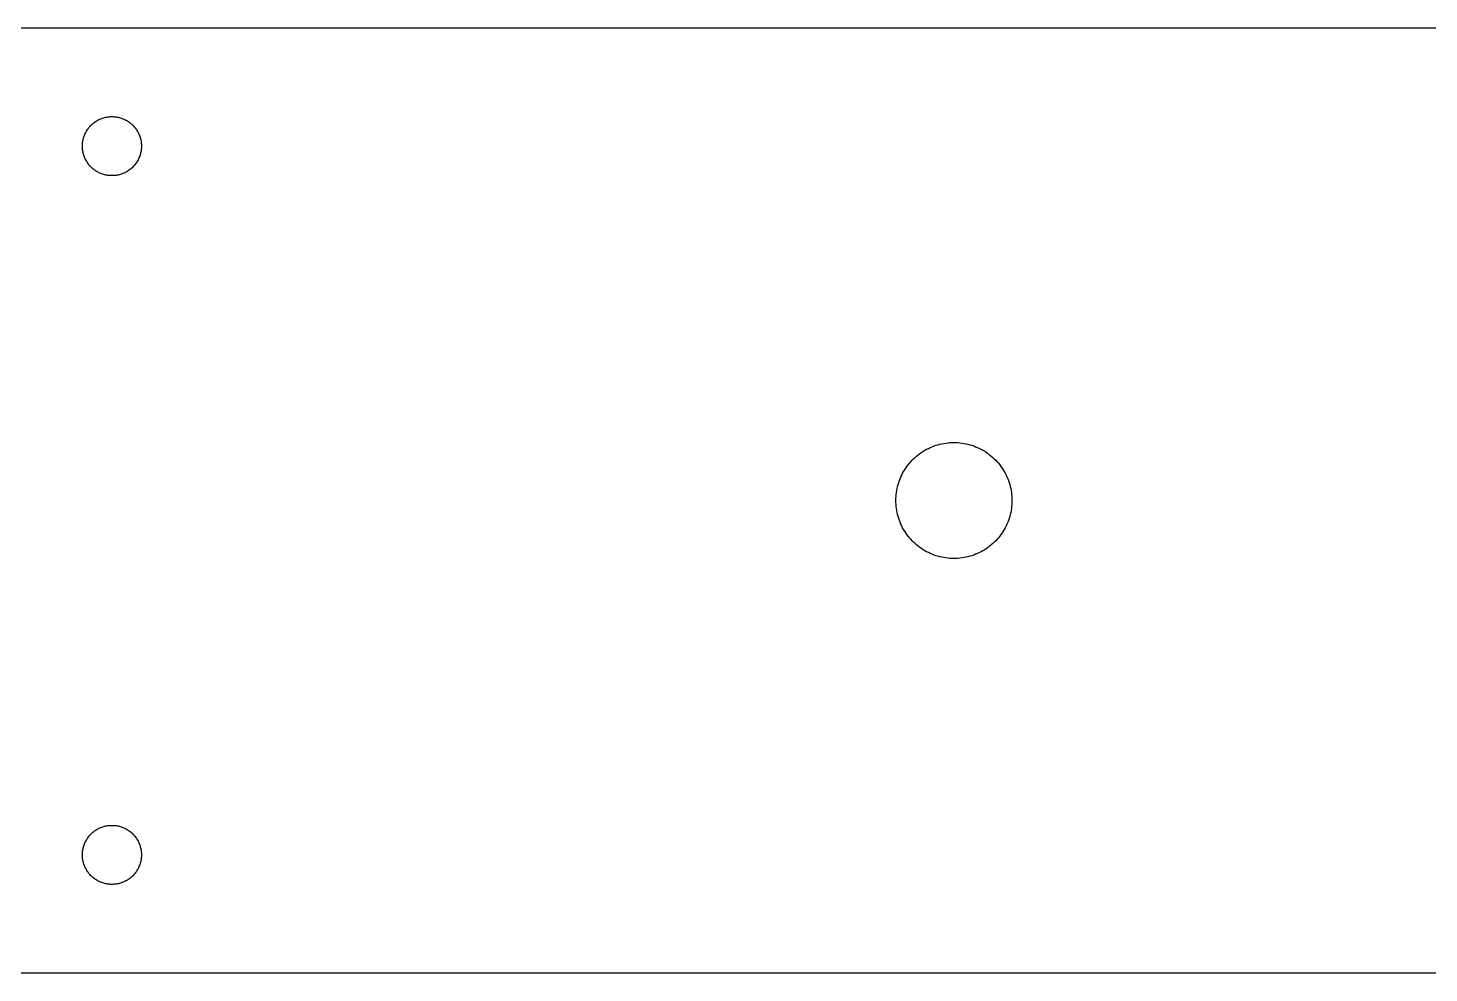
# Model space of a CAD drawing. Header units: metres. Extents: x -32 to 336, y -32 to 32.
# Drawn here: x 146.3 to 241.2, y -32 to 32 of the extents above; entities that cross this region are included whole.
import ezdxf

# ---------------------------------------------------------------- set-up
doc = ezdxf.new("R2010")
doc.units = ezdxf.units.M

msp = doc.modelspace()

# ---------------------------------------------------------------- linework, layer by layer
for p, q in [((304, 32), (0, 32)), ((150.769, 25.576), (150.824, 25.618)), ((150.824, 25.618), (150.882, 25.6581)), ((150.882, 25.6581), (150.94, 25.6961)), ((150.94, 25.6961), (151, 25.732)), ((151, 25.732), (151.061, 25.7659)), ((151.061, 25.7659), (151.123, 25.7976)), ((151.123, 25.7976), (151.187, 25.8271)), ((151.187, 25.8271), (151.251, 25.8544)), ((151.251, 25.8544), (151.316, 25.8794)), ((151.316, 25.8794), (151.382, 25.9021)), ((151.382, 25.9021), (151.449, 25.9225)), ((151.449, 25.9225), (151.516, 25.9406)), ((151.516, 25.9406), (151.584, 25.9563)), ((151.584, 25.9563), (151.653, 25.9696)), ((151.653, 25.9696), (151.722, 25.9805)), ((151.722, 25.9805), (151.791, 25.989)), ((151.791, 25.989), (151.86, 25.9951)), ((151.86, 25.9951), (151.93, 25.9988)), ((151.93, 25.9988), (152, 26)), ((152, 26), (152.07, 25.9988)), ((152.07, 25.9988), (152.14, 25.9951)), ((152.14, 25.9951), (152.209, 25.989)), ((152.209, 25.989), (152.278, 25.9805)), ((152.278, 25.9805), (152.347, 25.9696)), ((152.347, 25.9696), (152.416, 25.9563)), ((152.416, 25.9563), (152.484, 25.9406)), ((152.484, 25.9406), (152.551, 25.9225)), ((152.551, 25.9225), (152.618, 25.9021)), ((152.618, 25.9021), (152.684, 25.8794)), ((152.684, 25.8794), (152.749, 25.8544)), ((152.749, 25.8544), (152.813, 25.8271)), ((152.813, 25.8271), (152.877, 25.7976)), ((152.877, 25.7976), (152.939, 25.7659)), ((152.939, 25.7659), (153, 25.732)), ((153, 25.732), (153.06, 25.6961)), ((153.06, 25.6961), (153.118, 25.6581)), ((153.118, 25.6581), (153.176, 25.618)), ((153.176, 25.618), (153.231, 25.576)), ((150.098, 24.618), (150.121, 24.684)), ((150.121, 24.684), (150.146, 24.7492)), ((150.146, 24.7492), (150.173, 24.8135)), ((150.173, 24.8135), (150.202, 24.8767)), ((150.202, 24.8767), (150.234, 24.9389)), ((150.234, 24.9389), (150.268, 25)), ((150.268, 25), (150.304, 25.0598)), ((150.304, 25.0598), (150.342, 25.1184)), ((150.342, 25.1184), (150.382, 25.1756)), ((150.382, 25.1756), (150.424, 25.2313)), ((150.424, 25.2313), (150.468, 25.2856)), ((150.468, 25.2856), (150.514, 25.3383)), ((150.514, 25.3383), (150.561, 25.3893)), ((150.561, 25.3893), (150.611, 25.4387)), ((150.611, 25.4387), (150.662, 25.4863)), ((150.662, 25.4863), (150.714, 25.5321)), ((150.714, 25.5321), (150.769, 25.576)), ((153.231, 25.576), (153.286, 25.5321)), ((153.286, 25.5321), (153.338, 25.4863)), ((153.338, 25.4863), (153.389, 25.4387)), ((153.389, 25.4387), (153.439, 25.3893)), ((153.439, 25.3893), (153.486, 25.3383)), ((153.486, 25.3383), (153.532, 25.2856)), ((153.532, 25.2856), (153.576, 25.2313)), ((153.576, 25.2313), (153.618, 25.1756)), ((153.618, 25.1756), (153.658, 25.1184)), ((153.658, 25.1184), (153.696, 25.0598)), ((153.696, 25.0598), (153.732, 25)), ((153.732, 25), (153.766, 24.9389)), ((153.766, 24.9389), (153.798, 24.8767)), ((153.798, 24.8767), (153.827, 24.8135)), ((153.827, 24.8135), (153.854, 24.7492)), ((153.854, 24.7492), (153.879, 24.684)), ((153.879, 24.684), (153.902, 24.618)), ((150, 24), (150.001, 24.0698)), ((150.001, 23.9302), (150, 24)), ((150.001, 24.0698), (150.005, 24.1395)), ((150.005, 23.8605), (150.001, 23.9302)), ((150.005, 24.1395), (150.011, 24.209)), ((150.011, 23.7909), (150.005, 23.8605)), ((150.011, 24.209), (150.019, 24.2783)), ((150.019, 23.7216), (150.011, 23.7909)), ((150.019, 24.2783), (150.03, 24.3473)), ((150.03, 23.6527), (150.019, 23.7216)), ((150.03, 24.3473), (150.044, 24.4158)), ((150.044, 24.4158), (150.059, 24.4838)), ((150.059, 24.4838), (150.077, 24.5513)), ((150.077, 24.5513), (150.098, 24.618)), ((153.902, 24.618), (153.923, 24.5513)), ((153.923, 24.5513), (153.941, 24.4838)), ((153.941, 24.4838), (153.956, 24.4158)), ((153.956, 24.4158), (153.97, 24.3473)), ((153.97, 24.3473), (153.981, 24.2783)), ((153.981, 23.7216), (153.97, 23.6527)), ((153.981, 24.2783), (153.989, 24.209)), ((153.989, 23.7909), (153.981, 23.7216)), ((153.989, 24.209), (153.995, 24.1395)), ((153.995, 23.8605), (153.989, 23.7909)), ((153.995, 24.1395), (153.999, 24.0698)), ((153.999, 23.9302), (153.995, 23.8605)), ((153.999, 24.0698), (154, 24)), ((154, 24), (153.999, 23.9302)), ((150.044, 23.5842), (150.03, 23.6527)), ((150.059, 23.5161), (150.044, 23.5842)), ((150.077, 23.4487), (150.059, 23.5161)), ((150.098, 23.382), (150.077, 23.4487)), ((150.121, 23.3159), (150.098, 23.382)), ((150.146, 23.2508), (150.121, 23.3159)), ((150.173, 23.1865), (150.146, 23.2508)), ((150.202, 23.1232), (150.173, 23.1865)), ((150.234, 23.0611), (150.202, 23.1232)), ((150.268, 23), (150.234, 23.0611)), ((150.304, 22.9402), (150.268, 23)), ((150.342, 22.8816), (150.304, 22.9402)), ((150.382, 22.8244), (150.342, 22.8816)), ((150.424, 22.7687), (150.382, 22.8244)), ((150.468, 22.7144), (150.424, 22.7687)), ((153.576, 22.7687), (153.532, 22.7144)), ((153.618, 22.8244), (153.576, 22.7687)), ((153.658, 22.8816), (153.618, 22.8244)), ((153.696, 22.9402), (153.658, 22.8816)), ((153.732, 23), (153.696, 22.9402)), ((153.766, 23.0611), (153.732, 23)), ((153.798, 23.1232), (153.766, 23.0611)), ((153.827, 23.1865), (153.798, 23.1232)), ((153.854, 23.2508), (153.827, 23.1865)), ((153.879, 23.3159), (153.854, 23.2508)), ((153.902, 23.382), (153.879, 23.3159)), ((153.923, 23.4487), (153.902, 23.382)), ((153.941, 23.5161), (153.923, 23.4487)), ((153.956, 23.5842), (153.941, 23.5161)), ((153.97, 23.6527), (153.956, 23.5842)), ((150.514, 22.6617), (150.468, 22.7144)), ((150.561, 22.6107), (150.514, 22.6617)), ((150.611, 22.5613), (150.561, 22.6107)), ((150.662, 22.5137), (150.611, 22.5613)), ((150.714, 22.4679), (150.662, 22.5137)), ((150.769, 22.424), (150.714, 22.4679)), ((150.824, 22.382), (150.769, 22.424)), ((150.882, 22.3419), (150.824, 22.382)), ((150.94, 22.3039), (150.882, 22.3419)), ((151, 22.2679), (150.94, 22.3039)), ((151.061, 22.2341), (151, 22.2679)), ((151.123, 22.2024), (151.061, 22.2341)), ((151.187, 22.1729), (151.123, 22.2024)), ((151.251, 22.1456), (151.187, 22.1729)), ((151.316, 22.1206), (151.251, 22.1456)), ((151.382, 22.0979), (151.316, 22.1206)), ((151.449, 22.0775), (151.382, 22.0979)), ((151.516, 22.0594), (151.449, 22.0775)), ((151.584, 22.0437), (151.516, 22.0594)), ((151.653, 22.0304), (151.584, 22.0437)), ((151.722, 22.0195), (151.653, 22.0304)), ((151.791, 22.011), (151.722, 22.0195)), ((151.86, 22.0049), (151.791, 22.011)), ((151.93, 22.0012), (151.86, 22.0049)), ((152, 22), (151.93, 22.0012)), ((152.07, 22.0012), (152, 22)), ((152.14, 22.0049), (152.07, 22.0012)), ((152.209, 22.011), (152.14, 22.0049)), ((152.278, 22.0195), (152.209, 22.011)), ((152.347, 22.0304), (152.278, 22.0195)), ((152.416, 22.0437), (152.347, 22.0304)), ((152.484, 22.0594), (152.416, 22.0437)), ((152.551, 22.0775), (152.484, 22.0594)), ((152.618, 22.0979), (152.551, 22.0775)), ((152.684, 22.1206), (152.618, 22.0979)), ((152.749, 22.1456), (152.684, 22.1206)), ((152.813, 22.1729), (152.749, 22.1456)), ((152.877, 22.2024), (152.813, 22.1729)), ((152.939, 22.2341), (152.877, 22.2024)), ((153, 22.2679), (152.939, 22.2341)), ((153.06, 22.3039), (153, 22.2679)), ((153.118, 22.3419), (153.06, 22.3039)), ((153.176, 22.382), (153.118, 22.3419)), ((153.231, 22.424), (153.176, 22.382)), ((153.286, 22.4679), (153.231, 22.424)), ((153.338, 22.5137), (153.286, 22.4679)), ((153.389, 22.5613), (153.338, 22.5137)), ((153.439, 22.6107), (153.389, 22.5613)), ((153.486, 22.6617), (153.439, 22.6107)), ((153.532, 22.7144), (153.486, 22.6617)), ((207.917, 3.77776), (208.049, 3.81325)), ((208.049, 3.81325), (208.183, 3.84412)), ((208.183, 3.84412), (208.318, 3.87029)), ((208.318, 3.87029), (208.453, 3.89174)), ((208.453, 3.89174), (208.589, 3.90846)), ((208.589, 3.90846), (208.726, 3.92043)), ((208.726, 3.92043), (208.863, 3.9276)), ((208.863, 3.9276), (209, 3.92999)), ((209, 3.92999), (209.137, 3.9276)), ((209.137, 3.9276), (209.274, 3.92043)), ((209.274, 3.92043), (209.411, 3.90846)), ((209.411, 3.90846), (209.547, 3.89174)), ((209.547, 3.89174), (209.682, 3.87029)), ((209.682, 3.87029), (209.817, 3.84412)), ((209.817, 3.84412), (209.951, 3.81325)), ((209.951, 3.81325), (210.083, 3.77776)), ((206.27, 2.827), (206.37, 2.92055)), ((206.37, 2.92055), (206.474, 3.01054)), ((206.474, 3.01054), (206.58, 3.09688)), ((206.58, 3.09688), (206.69, 3.17943)), ((206.69, 3.17943), (206.802, 3.2581)), ((206.802, 3.2581), (206.917, 3.33282)), ((206.917, 3.33282), (207.035, 3.40347)), ((207.035, 3.40347), (207.155, 3.46997)), ((207.155, 3.46997), (207.277, 3.53226)), ((207.277, 3.53226), (207.402, 3.59023)), ((207.402, 3.59023), (207.528, 3.64383)), ((207.528, 3.64383), (207.656, 3.69298)), ((207.656, 3.69298), (207.786, 3.73764)), ((207.786, 3.73764), (207.917, 3.77776)), ((210.083, 3.77776), (210.214, 3.73764)), ((210.214, 3.73764), (210.344, 3.69298)), ((210.344, 3.69298), (210.472, 3.64383)), ((210.472, 3.64383), (210.598, 3.59023)), ((210.598, 3.59023), (210.723, 3.53226)), ((210.723, 3.53226), (210.845, 3.46997)), ((210.845, 3.46997), (210.965, 3.40347)), ((210.965, 3.40347), (211.083, 3.33282)), ((211.083, 3.33282), (211.198, 3.2581)), ((211.198, 3.2581), (211.31, 3.17943)), ((211.31, 3.17943), (211.42, 3.09688)), ((211.42, 3.09688), (211.526, 3.01054)), ((211.526, 3.01054), (211.63, 2.92055)), ((211.63, 2.92055), (211.73, 2.827)), ((205.53, 1.84502), (205.597, 1.965)), ((205.597, 1.965), (205.667, 2.08258)), ((205.667, 2.08258), (205.742, 2.19762)), ((205.742, 2.19762), (205.821, 2.30998)), ((205.821, 2.30998), (205.903, 2.41954)), ((205.903, 2.41954), (205.989, 2.52615)), ((205.989, 2.52615), (206.079, 2.62967)), ((206.079, 2.62967), (206.173, 2.73)), ((206.173, 2.73), (206.27, 2.827)), ((211.73, 2.827), (211.827, 2.73)), ((211.827, 2.73), (211.921, 2.62967)), ((211.921, 2.62967), (212.011, 2.52615)), ((212.011, 2.52615), (212.097, 2.41954)), ((212.097, 2.41954), (212.179, 2.30998)), ((212.179, 2.30998), (212.258, 2.19762)), ((212.258, 2.19762), (212.333, 2.08258)), ((212.333, 2.08258), (212.403, 1.965)), ((212.403, 1.965), (212.47, 1.84502)), ((205.156, 0.817093), (205.187, 0.950745)), ((205.187, 0.950745), (205.222, 1.08325)), ((205.222, 1.08325), (205.262, 1.21443)), ((205.262, 1.21443), (205.307, 1.34413)), ((205.307, 1.34413), (205.356, 1.4722)), ((205.356, 1.4722), (205.41, 1.59846)), ((205.41, 1.59846), (205.468, 1.72279)), ((205.468, 1.72279), (205.53, 1.84502)), ((212.47, 1.84502), (212.532, 1.72279)), ((212.532, 1.72279), (212.59, 1.59846)), ((212.59, 1.59846), (212.644, 1.4722)), ((212.644, 1.4722), (212.693, 1.34413)), ((212.693, 1.34413), (212.738, 1.21443)), ((212.738, 1.21443), (212.778, 1.08325)), ((212.778, 1.08325), (212.813, 0.950745)), ((212.813, 0.950745), (212.844, 0.817093)), ((205.07, 0), (205.072, 0.137146)), ((205.072, -0.137146), (205.07, 0)), ((205.072, 0.137146), (205.08, 0.274139)), ((205.08, 0.274139), (205.092, 0.410782)), ((205.092, 0.410782), (205.108, 0.546936)), ((205.108, 0.546936), (205.13, 0.682434)), ((205.13, 0.682434), (205.156, 0.817093)), ((212.844, 0.817093), (212.87, 0.682434)), ((212.87, 0.682434), (212.892, 0.546936)), ((212.892, 0.546936), (212.908, 0.410782)), ((212.908, 0.410782), (212.92, 0.274139)), ((212.92, 0.274139), (212.928, 0.137146)), ((212.928, 0.137146), (212.93, 0)), ((212.93, 0), (212.928, -0.137146)), ((205.08, -0.274139), (205.072, -0.137146)), ((205.092, -0.410782), (205.08, -0.274139)), ((205.108, -0.546936), (205.092, -0.410782)), ((205.13, -0.682434), (205.108, -0.546936)), ((205.156, -0.817093), (205.13, -0.682434)), ((205.187, -0.950745), (205.156, -0.817093)), ((212.844, -0.817093), (212.813, -0.950745)), ((212.87, -0.682434), (212.844, -0.817093)), ((212.892, -0.546936), (212.87, -0.682434)), ((212.908, -0.410782), (212.892, -0.546936)), ((212.92, -0.274139), (212.908, -0.410782)), ((212.928, -0.137146), (212.92, -0.274139)), ((205.222, -1.08325), (205.187, -0.950745)), ((205.262, -1.21443), (205.222, -1.08325)), ((205.307, -1.34413), (205.262, -1.21443)), ((205.356, -1.4722), (205.307, -1.34413)), ((205.41, -1.59846), (205.356, -1.4722)), ((205.468, -1.72279), (205.41, -1.59846)), ((205.53, -1.84502), (205.468, -1.72279)), ((205.597, -1.965), (205.53, -1.84502)), ((212.47, -1.84502), (212.403, -1.965)), ((212.532, -1.72279), (212.47, -1.84502)), ((212.59, -1.59846), (212.532, -1.72279)), ((212.644, -1.4722), (212.59, -1.59846)), ((212.693, -1.34413), (212.644, -1.4722)), ((212.738, -1.21443), (212.693, -1.34413)), ((212.778, -1.08325), (212.738, -1.21443)), ((212.813, -0.950745), (212.778, -1.08325)), ((205.667, -2.08258), (205.597, -1.965)), ((205.742, -2.19762), (205.667, -2.08258)), ((205.821, -2.30998), (205.742, -2.19762)), ((205.903, -2.41954), (205.821, -2.30998)), ((205.989, -2.52615), (205.903, -2.41954)), ((206.079, -2.62967), (205.989, -2.52615)), ((206.173, -2.73), (206.079, -2.62967)), ((206.27, -2.827), (206.173, -2.73)), ((206.37, -2.92055), (206.27, -2.827)), ((211.73, -2.827), (211.63, -2.92055)), ((211.827, -2.73), (211.73, -2.827)), ((211.921, -2.62967), (211.827, -2.73)), ((212.011, -2.52615), (211.921, -2.62967)), ((212.097, -2.41954), (212.011, -2.52615)), ((212.179, -2.30998), (212.097, -2.41954)), ((212.258, -2.19762), (212.179, -2.30998)), ((212.333, -2.08258), (212.258, -2.19762)), ((212.403, -1.965), (212.333, -2.08258)), ((206.474, -3.01054), (206.37, -2.92055)), ((206.58, -3.09688), (206.474, -3.01054)), ((206.69, -3.17943), (206.58, -3.09688)), ((206.802, -3.2581), (206.69, -3.17943)), ((206.917, -3.33282), (206.802, -3.2581)), ((207.035, -3.40347), (206.917, -3.33282)), ((207.155, -3.46997), (207.035, -3.40347)), ((207.277, -3.53226), (207.155, -3.46997)), ((207.402, -3.59023), (207.277, -3.53226)), ((207.528, -3.64383), (207.402, -3.59023)), ((207.656, -3.69298), (207.528, -3.64383)), ((207.786, -3.73764), (207.656, -3.69298)), ((207.917, -3.77776), (207.786, -3.73764)), ((208.049, -3.81325), (207.917, -3.77776)), ((210.083, -3.77776), (209.951, -3.81325)), ((210.214, -3.73764), (210.083, -3.77776)), ((210.344, -3.69298), (210.214, -3.73764)), ((210.472, -3.64383), (210.344, -3.69298)), ((210.598, -3.59023), (210.472, -3.64383)), ((210.723, -3.53226), (210.598, -3.59023)), ((210.845, -3.46997), (210.723, -3.53226)), ((210.965, -3.40347), (210.845, -3.46997)), ((211.083, -3.33282), (210.965, -3.40347)), ((211.198, -3.2581), (211.083, -3.33282)), ((211.31, -3.17943), (211.198, -3.2581)), ((211.42, -3.09688), (211.31, -3.17943)), ((211.526, -3.01054), (211.42, -3.09688)), ((211.63, -2.92055), (211.526, -3.01054)), ((208.183, -3.84412), (208.049, -3.81325)), ((208.318, -3.87029), (208.183, -3.84412)), ((208.453, -3.89174), (208.318, -3.87029)), ((208.589, -3.90846), (208.453, -3.89174)), ((208.726, -3.92043), (208.589, -3.90846)), ((208.863, -3.9276), (208.726, -3.92043)), ((209, -3.92999), (208.863, -3.9276)), ((209.137, -3.9276), (209, -3.92999)), ((209.274, -3.92043), (209.137, -3.9276)), ((209.411, -3.90846), (209.274, -3.92043)), ((209.547, -3.89174), (209.411, -3.90846)), ((209.682, -3.87029), (209.547, -3.89174)), ((209.817, -3.84412), (209.682, -3.87029)), ((209.951, -3.81325), (209.817, -3.84412)), ((150.424, -22.7687), (150.468, -22.7144)), ((150.468, -22.7144), (150.514, -22.6617)), ((150.514, -22.6617), (150.561, -22.6107)), ((150.561, -22.6107), (150.611, -22.5613)), ((150.611, -22.5613), (150.662, -22.5137)), ((150.662, -22.5137), (150.714, -22.4679)), ((150.714, -22.4679), (150.769, -22.424)), ((150.769, -22.424), (150.824, -22.382)), ((150.824, -22.382), (150.882, -22.3419)), ((150.882, -22.3419), (150.94, -22.3039)), ((150.94, -22.3039), (151, -22.2679)), ((151, -22.2679), (151.061, -22.2341)), ((151.061, -22.2341), (151.123, -22.2024)), ((151.123, -22.2024), (151.187, -22.1729)), ((151.187, -22.1729), (151.251, -22.1456)), ((151.251, -22.1456), (151.316, -22.1206)), ((151.316, -22.1206), (151.382, -22.0979)), ((151.382, -22.0979), (151.449, -22.0775)), ((151.449, -22.0775), (151.516, -22.0594)), ((151.516, -22.0594), (151.584, -22.0437)), ((151.584, -22.0437), (151.653, -22.0304)), ((151.653, -22.0304), (151.722, -22.0195)), ((151.722, -22.0195), (151.791, -22.011)), ((151.791, -22.011), (151.86, -22.0049)), ((151.86, -22.0049), (151.93, -22.0012)), ((151.93, -22.0012), (152, -22)), ((152, -22), (152.07, -22.0012)), ((152.07, -22.0012), (152.14, -22.0049)), ((152.14, -22.0049), (152.209, -22.011)), ((152.209, -22.011), (152.278, -22.0195)), ((152.278, -22.0195), (152.347, -22.0304)), ((152.347, -22.0304), (152.416, -22.0437)), ((152.416, -22.0437), (152.484, -22.0594)), ((152.484, -22.0594), (152.551, -22.0775)), ((152.551, -22.0775), (152.618, -22.0979)), ((152.618, -22.0979), (152.684, -22.1206)), ((152.684, -22.1206), (152.749, -22.1456)), ((152.749, -22.1456), (152.813, -22.1729)), ((152.813, -22.1729), (152.877, -22.2024)), ((152.877, -22.2024), (152.939, -22.2341)), ((152.939, -22.2341), (153, -22.2679)), ((153, -22.2679), (153.06, -22.3039)), ((153.06, -22.3039), (153.118, -22.3419)), ((153.118, -22.3419), (153.176, -22.382)), ((153.176, -22.382), (153.231, -22.424)), ((153.231, -22.424), (153.286, -22.4679)), ((153.286, -22.4679), (153.338, -22.5137)), ((153.338, -22.5137), (153.389, -22.5613)), ((153.389, -22.5613), (153.439, -22.6107)), ((153.439, -22.6107), (153.486, -22.6617)), ((153.486, -22.6617), (153.532, -22.7144)), ((153.532, -22.7144), (153.576, -22.7687)), ((150.019, -23.7216), (150.03, -23.6527)), ((150.03, -23.6527), (150.044, -23.5842)), ((150.044, -23.5842), (150.059, -23.5161)), ((150.059, -23.5161), (150.077, -23.4487)), ((150.077, -23.4487), (150.098, -23.382)), ((150.098, -23.382), (150.121, -23.3159)), ((150.121, -23.3159), (150.146, -23.2508)), ((150.146, -23.2508), (150.173, -23.1865)), ((150.173, -23.1865), (150.202, -23.1232)), ((150.202, -23.1232), (150.234, -23.0611)), ((150.234, -23.0611), (150.268, -23)), ((150.268, -23), (150.304, -22.9402)), ((150.304, -22.9402), (150.342, -22.8816)), ((150.342, -22.8816), (150.382, -22.8244)), ((150.382, -22.8244), (150.424, -22.7687)), ((153.576, -22.7687), (153.618, -22.8244)), ((153.618, -22.8244), (153.658, -22.8816)), ((153.658, -22.8816), (153.696, -22.9402)), ((153.696, -22.9402), (153.732, -23)), ((153.732, -23), (153.766, -23.0611)), ((153.766, -23.0611), (153.798, -23.1232)), ((153.798, -23.1232), (153.827, -23.1865)), ((153.827, -23.1865), (153.854, -23.2508)), ((153.854, -23.2508), (153.879, -23.3159)), ((153.879, -23.3159), (153.902, -23.382)), ((153.902, -23.382), (153.923, -23.4487)), ((153.923, -23.4487), (153.941, -23.5161)), ((153.941, -23.5161), (153.956, -23.5842)), ((153.956, -23.5842), (153.97, -23.6527)), ((153.97, -23.6527), (153.981, -23.7216)), ((150, -24), (150.001, -23.9302)), ((150.001, -24.0698), (150, -24)), ((150.001, -23.9302), (150.005, -23.8605)), ((150.005, -24.1395), (150.001, -24.0698)), ((150.005, -23.8605), (150.011, -23.7909)), ((150.011, -24.209), (150.005, -24.1395)), ((150.011, -23.7909), (150.019, -23.7216)), ((150.019, -24.2783), (150.011, -24.209)), ((150.03, -24.3473), (150.019, -24.2783)), ((150.044, -24.4158), (150.03, -24.3473)), ((150.059, -24.4838), (150.044, -24.4158)), ((150.077, -24.5513), (150.059, -24.4838)), ((150.098, -24.618), (150.077, -24.5513)), ((150.121, -24.684), (150.098, -24.618)), ((153.902, -24.618), (153.879, -24.684)), ((153.923, -24.5513), (153.902, -24.618)), ((153.941, -24.4838), (153.923, -24.5513)), ((153.956, -24.4158), (153.941, -24.4838)), ((153.97, -24.3473), (153.956, -24.4158)), ((153.981, -24.2783), (153.97, -24.3473)), ((153.981, -23.7216), (153.989, -23.7909)), ((153.989, -24.209), (153.981, -24.2783)), ((153.989, -23.7909), (153.995, -23.8605)), ((153.995, -24.1395), (153.989, -24.209)), ((153.995, -23.8605), (153.999, -23.9302)), ((153.999, -24.0698), (153.995, -24.1395)), ((153.999, -23.9302), (154, -24)), ((154, -24), (153.999, -24.0698)), ((150.146, -24.7492), (150.121, -24.684)), ((150.173, -24.8135), (150.146, -24.7492)), ((150.202, -24.8767), (150.173, -24.8135)), ((150.234, -24.9389), (150.202, -24.8767)), ((150.268, -25), (150.234, -24.9389)), ((150.304, -25.0598), (150.268, -25)), ((150.342, -25.1184), (150.304, -25.0598)), ((150.382, -25.1756), (150.342, -25.1184)), ((150.424, -25.2313), (150.382, -25.1756)), ((150.468, -25.2856), (150.424, -25.2313)), ((150.514, -25.3383), (150.468, -25.2856)), ((150.561, -25.3893), (150.514, -25.3383)), ((150.611, -25.4387), (150.561, -25.3893)), ((150.662, -25.4863), (150.611, -25.4387)), ((150.714, -25.5321), (150.662, -25.4863)), ((150.769, -25.576), (150.714, -25.5321)), ((150.824, -25.618), (150.769, -25.576)), ((153.231, -25.576), (153.176, -25.618)), ((153.286, -25.5321), (153.231, -25.576)), ((153.338, -25.4863), (153.286, -25.5321)), ((153.389, -25.4387), (153.338, -25.4863)), ((153.439, -25.3893), (153.389, -25.4387)), ((153.486, -25.3383), (153.439, -25.3893)), ((153.532, -25.2856), (153.486, -25.3383)), ((153.576, -25.2313), (153.532, -25.2856)), ((153.618, -25.1756), (153.576, -25.2313)), ((153.658, -25.1184), (153.618, -25.1756)), ((153.696, -25.0598), (153.658, -25.1184)), ((153.732, -25), (153.696, -25.0598)), ((153.766, -24.9389), (153.732, -25)), ((153.798, -24.8767), (153.766, -24.9389)), ((153.827, -24.8135), (153.798, -24.8767)), ((153.854, -24.7492), (153.827, -24.8135)), ((153.879, -24.684), (153.854, -24.7492)), ((150.882, -25.6581), (150.824, -25.618)), ((150.94, -25.6961), (150.882, -25.6581)), ((151, -25.732), (150.94, -25.6961)), ((151.061, -25.7659), (151, -25.732)), ((151.123, -25.7976), (151.061, -25.7659)), ((151.187, -25.8271), (151.123, -25.7976)), ((151.251, -25.8544), (151.187, -25.8271)), ((151.316, -25.8794), (151.251, -25.8544)), ((151.382, -25.9021), (151.316, -25.8794)), ((151.449, -25.9225), (151.382, -25.9021)), ((151.516, -25.9406), (151.449, -25.9225)), ((151.584, -25.9563), (151.516, -25.9406)), ((151.653, -25.9696), (151.584, -25.9563)), ((151.722, -25.9805), (151.653, -25.9696)), ((151.791, -25.989), (151.722, -25.9805)), ((151.86, -25.9951), (151.791, -25.989)), ((151.93, -25.9988), (151.86, -25.9951)), ((152, -26), (151.93, -25.9988)), ((152.07, -25.9988), (152, -26)), ((152.14, -25.9951), (152.07, -25.9988)), ((152.209, -25.989), (152.14, -25.9951)), ((152.278, -25.9805), (152.209, -25.989)), ((152.347, -25.9696), (152.278, -25.9805)), ((152.416, -25.9563), (152.347, -25.9696)), ((152.484, -25.9406), (152.416, -25.9563)), ((152.551, -25.9225), (152.484, -25.9406)), ((152.618, -25.9021), (152.551, -25.9225)), ((152.684, -25.8794), (152.618, -25.9021)), ((152.749, -25.8544), (152.684, -25.8794)), ((152.813, -25.8271), (152.749, -25.8544)), ((152.877, -25.7976), (152.813, -25.8271)), ((152.939, -25.7659), (152.877, -25.7976)), ((153, -25.732), (152.939, -25.7659)), ((153.06, -25.6961), (153, -25.732)), ((153.118, -25.6581), (153.06, -25.6961)), ((153.176, -25.618), (153.118, -25.6581)), ((0, -32), (304, -32))]:
    msp.add_line(p, q)

doc.saveas('drawing.dxf')
